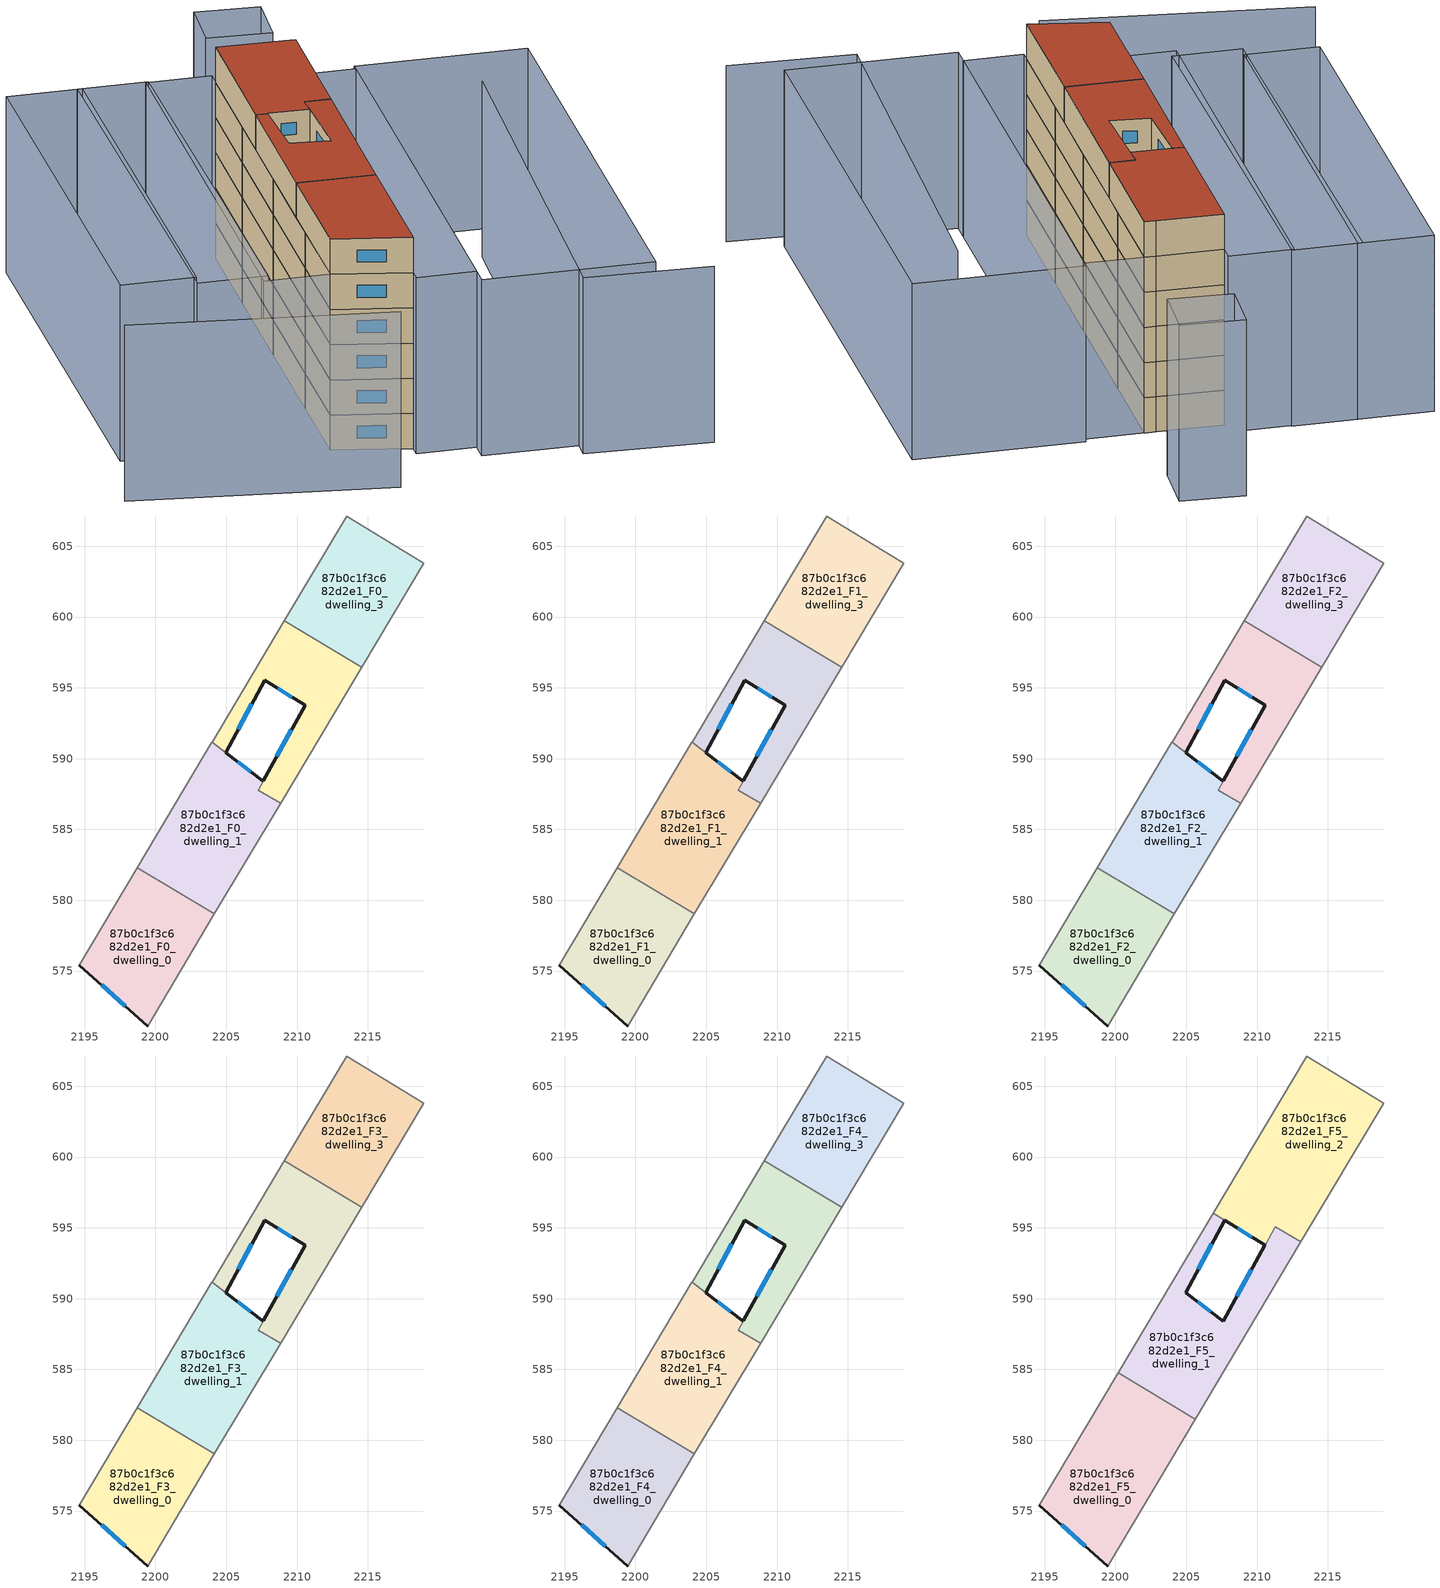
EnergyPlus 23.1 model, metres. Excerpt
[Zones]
87b0c1f3c682d2e1_F0_dwelling_0
 floor ground (EU_floor_Construction): 2204.17,579.03 2199.44,571.12 2194.62,575.42 2198.71,582.29 z0
 wall outside (EU_wall_Construction): 2194.62,575.42 2199.44,571.12 z0:3
 wall adiabatic (EU_wall_Construction): 2198.71,582.29 2194.62,575.42 / 2199.44,571.12 2204.17,579.03 z0:3
 wall to 87b0c1f3c682d2e1_F0_dwelling_1 (EU_wall_Construction): 2204.17,579.03 2198.71,582.29 z0:3
 window (EU_Window_Construction): 2196.19,574.02 2197.87,572.51 z0.98:2.02
87b0c1f3c682d2e1_F0_dwelling_1
 floor ground (EU_floor_Construction): 2207.6,588.41 2207.25,587.77 2208.83,586.86 2204.17,579.03 2198.71,582.29 2203.99,591.14 z0
 wall outside (EU_wall_Construction): 2207.6,588.41 2204.95,590.42 z0:3
 wall adiabatic (EU_wall_Construction): 2204.17,579.03 2208.83,586.86 / 2203.99,591.14 2198.71,582.29 z0:3
 wall to 87b0c1f3c682d2e1_F0_dwelling_2 (EU_wall_Construction): 2204.95,590.42 2203.99,591.14 / 2208.83,586.86 2207.25,587.77 2207.6,588.41 z0:3
 window (EU_Window_Construction): 2206.74,589.06 2205.81,589.76 z0.98:2.02
87b0c1f3c682d2e1_F0_dwelling_2
 floor ground (EU_floor_Construction): 2214.57,596.46 2208.83,586.86 2207.25,587.77 2207.6,588.42 2210.56,593.78 2207.71,595.53 2204.95,590.42 2203.99,591.14 2209.1,599.72 z0
 wall outside (EU_wall_Construction): 2204.95,590.42 2207.71,595.53 2210.56,593.78 2207.6,588.42 z0:3
 wall adiabatic (EU_wall_Construction): 2209.1,599.72 2203.99,591.14 / 2208.83,586.86 2214.57,596.46 z0:3
 wall to 87b0c1f3c682d2e1_F0_dwelling_3 (EU_wall_Construction): 2214.57,596.46 2209.1,599.72 z0:3
 window (EU_Window_Construction): 2208.64,594.96 2209.63,594.34 / 2205.85,592.08 2206.81,593.86 / 2209.6,592.03 2208.57,590.16 z0.98:2.02
87b0c1f3c682d2e1_F0_dwelling_3
 floor ground (EU_floor_Construction): 2218.15,604.28 2218.94,603.79 2214.57,596.46 2209.1,599.72 2213.52,607.13 z0
 wall adiabatic (EU_wall_Construction): 2214.57,596.46 2218.94,603.79 2218.15,604.28 2213.52,607.13 2209.1,599.72 z0:3
87b0c1f3c682d2e1_F1_dwelling_0
 floor to 87b0c1f3c682d2e1_F0_dwelling_0 (EU_floor_Construction): 2204.17,579.03 2199.44,571.12 2194.62,575.42 2198.71,582.29 z3
 wall outside (EU_wall_Construction): 2194.62,575.42 2199.44,571.12 z3:6
 wall adiabatic (EU_wall_Construction): 2198.71,582.29 2194.62,575.42 / 2199.44,571.12 2204.17,579.03 z3:6
 wall to 87b0c1f3c682d2e1_F1_dwelling_1 (EU_wall_Construction): 2204.17,579.03 2198.71,582.29 z3:6
 window (EU_Window_Construction): 2196.19,574.02 2197.87,572.51 z3.98:5.02
87b0c1f3c682d2e1_F1_dwelling_1
 floor to 87b0c1f3c682d2e1_F0_dwelling_1 (EU_floor_Construction): 2207.6,588.41 2207.25,587.77 2208.83,586.86 2204.17,579.03 2198.71,582.29 2203.99,591.14 2204.95,590.42 z3
 wall outside (EU_wall_Construction): 2207.6,588.41 2204.95,590.42 z3:6
 wall adiabatic (EU_wall_Construction): 2204.17,579.03 2208.83,586.86 / 2203.99,591.14 2198.71,582.29 z3:6
 wall to 87b0c1f3c682d2e1_F1_dwelling_2 (EU_wall_Construction): 2204.95,590.42 2203.99,591.14 / 2208.83,586.86 2207.25,587.77 2207.6,588.41 z3:6
 window (EU_Window_Construction): 2206.74,589.06 2205.81,589.76 z3.98:5.02
87b0c1f3c682d2e1_F1_dwelling_2
 floor to 87b0c1f3c682d2e1_F0_dwelling_2 (EU_floor_Construction): 2214.57,596.46 2208.83,586.86 2207.25,587.77 2207.6,588.42 2210.56,593.78 2207.71,595.53 2204.95,590.42 2203.99,591.14 2209.1,599.72 z3
 wall outside (EU_wall_Construction): 2204.95,590.42 2207.71,595.53 2210.56,593.78 2207.6,588.42 z3:6
 wall adiabatic (EU_wall_Construction): 2209.1,599.72 2203.99,591.14 / 2208.83,586.86 2214.57,596.46 z3:6
 wall to 87b0c1f3c682d2e1_F1_dwelling_3 (EU_wall_Construction): 2214.57,596.46 2209.1,599.72 z3:6
 window (EU_Window_Construction): 2208.64,594.96 2209.63,594.34 / 2205.85,592.08 2206.81,593.86 / 2209.6,592.03 2208.57,590.16 z3.98:5.02
87b0c1f3c682d2e1_F1_dwelling_3
 floor to 87b0c1f3c682d2e1_F0_dwelling_3 (EU_floor_Construction): 2218.15,604.28 2218.94,603.79 2214.57,596.46 2209.1,599.72 2213.52,607.13 z3
 wall adiabatic (EU_wall_Construction): 2214.57,596.46 2218.94,603.79 2218.15,604.28 2213.52,607.13 2209.1,599.72 z3:6
87b0c1f3c682d2e1_F2_dwelling_0
 floor to 87b0c1f3c682d2e1_F1_dwelling_0 (EU_floor_Construction): 2204.17,579.03 2199.44,571.12 2194.62,575.42 2198.71,582.29 z6
 wall outside (EU_wall_Construction): 2194.62,575.42 2199.44,571.12 z6:9
 wall adiabatic (EU_wall_Construction): 2198.71,582.29 2194.62,575.42 / 2199.44,571.12 2204.17,579.03 z6:9
 wall to 87b0c1f3c682d2e1_F2_dwelling_1 (EU_wall_Construction): 2204.17,579.03 2198.71,582.29 z6:9
 window (EU_Window_Construction): 2196.19,574.02 2197.87,572.51 z6.98:8.02
87b0c1f3c682d2e1_F2_dwelling_1
 floor to 87b0c1f3c682d2e1_F1_dwelling_1 (EU_floor_Construction): 2207.6,588.41 2207.25,587.77 2208.83,586.86 2204.17,579.03 2198.71,582.29 2203.99,591.14 2204.95,590.42 z6
 wall outside (EU_wall_Construction): 2207.6,588.41 2204.95,590.42 z6:9
 wall adiabatic (EU_wall_Construction): 2204.17,579.03 2208.83,586.86 / 2203.99,591.14 2198.71,582.29 z6:9
 wall to 87b0c1f3c682d2e1_F2_dwelling_2 (EU_wall_Construction): 2204.95,590.42 2203.99,591.14 / 2208.83,586.86 2207.25,587.77 2207.6,588.41 z6:9
 window (EU_Window_Construction): 2206.74,589.06 2205.81,589.76 z6.98:8.02
87b0c1f3c682d2e1_F2_dwelling_2
 floor to 87b0c1f3c682d2e1_F1_dwelling_2 (EU_floor_Construction): 2214.57,596.46 2208.83,586.86 2207.25,587.77 2207.6,588.42 2210.56,593.78 2207.71,595.53 2204.95,590.42 2203.99,591.14 2209.1,599.72 z6
 wall outside (EU_wall_Construction): 2204.95,590.42 2207.71,595.53 2210.56,593.78 2207.6,588.42 z6:9
 wall adiabatic (EU_wall_Construction): 2209.1,599.72 2203.99,591.14 / 2208.83,586.86 2214.57,596.46 z6:9
 wall to 87b0c1f3c682d2e1_F2_dwelling_3 (EU_wall_Construction): 2214.57,596.46 2209.1,599.72 z6:9
 window (EU_Window_Construction): 2208.64,594.96 2209.63,594.34 / 2205.85,592.08 2206.81,593.86 / 2209.6,592.03 2208.57,590.16 z6.98:8.02
87b0c1f3c682d2e1_F2_dwelling_3
 floor to 87b0c1f3c682d2e1_F1_dwelling_3 (EU_floor_Construction): 2218.15,604.28 2218.94,603.79 2214.57,596.46 2209.1,599.72 2213.52,607.13 z6
 wall adiabatic (EU_wall_Construction): 2214.57,596.46 2218.94,603.79 2218.15,604.28 2213.52,607.13 2209.1,599.72 z6:9
87b0c1f3c682d2e1_F3_dwelling_0
 floor to 87b0c1f3c682d2e1_F2_dwelling_0 (EU_floor_Construction): 2204.17,579.03 2199.44,571.12 2194.62,575.42 2198.71,582.29 z9
 wall outside (EU_wall_Construction): 2194.62,575.42 2199.44,571.12 z9:12
 wall adiabatic (EU_wall_Construction): 2198.71,582.29 2194.62,575.42 / 2199.44,571.12 2204.17,579.03 z9:12
 wall to 87b0c1f3c682d2e1_F3_dwelling_1 (EU_wall_Construction): 2204.17,579.03 2198.71,582.29 z9:12
 window (EU_Window_Construction): 2196.19,574.02 2197.87,572.51 z9.98:11.02
87b0c1f3c682d2e1_F3_dwelling_1
 floor to 87b0c1f3c682d2e1_F2_dwelling_1 (EU_floor_Construction): 2207.6,588.41 2207.25,587.77 2208.83,586.86 2204.17,579.03 2198.71,582.29 2203.99,591.14 2204.95,590.42 z9
 wall outside (EU_wall_Construction): 2207.6,588.41 2204.95,590.42 z9:12
 wall adiabatic (EU_wall_Construction): 2204.17,579.03 2208.83,586.86 / 2203.99,591.14 2198.71,582.29 z9:12
 wall to 87b0c1f3c682d2e1_F3_dwelling_2 (EU_wall_Construction): 2204.95,590.42 2203.99,591.14 / 2208.83,586.86 2207.25,587.77 2207.6,588.41 z9:12
 window (EU_Window_Construction): 2206.74,589.06 2205.81,589.76 z9.98:11.02
87b0c1f3c682d2e1_F3_dwelling_2
 floor to 87b0c1f3c682d2e1_F2_dwelling_2 (EU_floor_Construction): 2214.57,596.46 2208.83,586.86 2207.25,587.77 2207.6,588.42 2210.56,593.78 2207.71,595.53 2204.95,590.42 2203.99,591.14 2209.1,599.72 z9
 wall outside (EU_wall_Construction): 2204.95,590.42 2207.71,595.53 2210.56,593.78 2207.6,588.42 z9:12
 wall adiabatic (EU_wall_Construction): 2209.1,599.72 2203.99,591.14 / 2208.83,586.86 2214.57,596.46 z9:12
 wall to 87b0c1f3c682d2e1_F3_dwelling_3 (EU_wall_Construction): 2214.57,596.46 2209.1,599.72 z9:12
 window (EU_Window_Construction): 2208.64,594.96 2209.63,594.34 / 2205.85,592.08 2206.81,593.86 / 2209.6,592.03 2208.57,590.16 z9.98:11.02
87b0c1f3c682d2e1_F3_dwelling_3
 floor to 87b0c1f3c682d2e1_F2_dwelling_3 (EU_floor_Construction): 2218.15,604.28 2218.94,603.79 2214.57,596.46 2209.1,599.72 2213.52,607.13 z9
 wall adiabatic (EU_wall_Construction): 2214.57,596.46 2218.94,603.79 2218.15,604.28 2213.52,607.13 2209.1,599.72 z9:12
87b0c1f3c682d2e1_F4_dwelling_0
 floor to 87b0c1f3c682d2e1_F3_dwelling_0 (EU_floor_Construction): 2204.17,579.03 2199.44,571.12 2194.62,575.42 2198.71,582.29 z12
 wall outside (EU_wall_Construction): 2194.62,575.42 2199.44,571.12 z12:15
 wall adiabatic (EU_wall_Construction): 2198.71,582.29 2194.62,575.42 / 2199.44,571.12 2204.17,579.03 z12:15
 wall to 87b0c1f3c682d2e1_F4_dwelling_1 (EU_wall_Construction): 2204.17,579.03 2198.71,582.29 z12:15
 window (EU_Window_Construction): 2196.19,574.02 2197.87,572.51 z12.98:14.02
87b0c1f3c682d2e1_F4_dwelling_1
 floor to 87b0c1f3c682d2e1_F3_dwelling_1 (EU_floor_Construction): 2207.6,588.41 2207.25,587.77 2208.83,586.86 2204.17,579.03 2198.71,582.29 2203.99,591.14 2204.95,590.42 z12
 wall outside (EU_wall_Construction): 2207.6,588.41 2204.95,590.42 z12:15
 wall adiabatic (EU_wall_Construction): 2204.17,579.03 2208.83,586.86 / 2203.99,591.14 2198.71,582.29 z12:15
 wall to 87b0c1f3c682d2e1_F4_dwelling_2 (EU_wall_Construction): 2204.95,590.42 2203.99,591.14 / 2208.83,586.86 2207.25,587.77 2207.6,588.41 z12:15
 window (EU_Window_Construction): 2206.74,589.06 2205.81,589.76 z12.98:14.02
87b0c1f3c682d2e1_F4_dwelling_2
 floor to 87b0c1f3c682d2e1_F3_dwelling_2 (EU_floor_Construction): 2214.57,596.46 2208.83,586.86 2207.25,587.77 2207.6,588.42 2210.56,593.78 2207.71,595.53 2204.95,590.42 2203.99,591.14 2209.1,599.72 z12
 wall outside (EU_wall_Construction): 2204.95,590.42 2207.71,595.53 2210.56,593.78 2207.6,588.42 z12:15
 wall adiabatic (EU_wall_Construction): 2209.1,599.72 2203.99,591.14 / 2208.83,586.86 2214.57,596.46 z12:15
 wall to 87b0c1f3c682d2e1_F4_dwelling_3 (EU_wall_Construction): 2214.57,596.46 2209.1,599.72 z12:15
 window (EU_Window_Construction): 2208.64,594.96 2209.63,594.34 / 2205.85,592.08 2206.81,593.86 / 2209.6,592.03 2208.57,590.16 z12.98:14.02
87b0c1f3c682d2e1_F4_dwelling_3
 floor to 87b0c1f3c682d2e1_F3_dwelling_3 (EU_floor_Construction): 2218.15,604.28 2218.94,603.79 2214.57,596.46 2209.1,599.72 2213.52,607.13 z12
 wall adiabatic (EU_wall_Construction): 2214.57,596.46 2218.94,603.79 2218.15,604.28 2213.52,607.13 2209.1,599.72 z12:15
87b0c1f3c682d2e1_F5_dwelling_0
 floor to 87b0c1f3c682d2e1_F4_dwelling_0 (EU_floor_Construction): 2204.16,579.03 2199.44,571.12 2194.62,575.42 2198.71,582.28 z15
 floor to 87b0c1f3c682d2e1_F4_dwelling_1 (EU_floor_Construction): 2205.63,581.49 2204.16,579.03 2198.71,582.28 2200.18,584.75 z15
 wall outside (EU_wall_Construction): 2194.62,575.42 2199.44,571.12 z15:18
 wall adiabatic (EU_wall_Construction): 2200.18,584.75 2194.62,575.42 / 2199.44,571.12 2205.63,581.49 z15:18
 wall to 87b0c1f3c682d2e1_F5_dwelling_1 (EU_wall_Construction): 2205.63,581.49 2200.18,584.75 z15:18
 window (EU_Window_Construction): 2196.19,574.02 2197.87,572.51 z15.98:17.02
 roof outside (EU_roof_Construction): 2199.44,571.12 2205.63,581.49 2200.18,584.75 2194.62,575.42 z18
87b0c1f3c682d2e1_F5_dwelling_1
 floor to 87b0c1f3c682d2e1_F4_dwelling_1 (EU_floor_Construction): 2207.6,588.42 2207.25,587.77 2208.83,586.86 2205.63,581.49 2200.18,584.75 2203.99,591.14 2204.95,590.42 z15
 floor to 87b0c1f3c682d2e1_F4_dwelling_2 (EU_floor_Construction): 2213.1,594.01 2208.83,586.86 2207.25,587.77 2207.6,588.42 2210.56,593.77 2211.29,595.09 z15; 2207.71,595.52 2204.95,590.42 2203.99,591.14 2206.9,596.02 z15
 wall outside (EU_wall_Construction): 2210.56,593.77 2207.6,588.42 2204.95,590.42 2207.71,595.52 z15:18
 wall adiabatic (EU_wall_Construction): 2205.63,581.49 2213.1,594.01 / 2206.9,596.02 2200.18,584.75 z15:18
 wall to 87b0c1f3c682d2e1_F5_dwelling_2 (EU_wall_Construction): 2213.1,594.01 2211.29,595.09 2210.56,593.78 / 2207.71,595.52 2206.9,596.02 z15:18
 window (EU_Window_Construction): 2205.85,592.08 2206.81,593.86 / 2206.74,589.07 2205.81,589.76 / 2209.6,592.03 2208.56,590.16 z15.98:17.02
 roof outside (EU_roof_Construction): 2205.63,581.49 2213.1,594.01 2211.29,595.09 2210.56,593.78 2207.6,588.42 2204.95,590.42 2207.71,595.52 2206.9,596.02 2200.18,584.75 z18
87b0c1f3c682d2e1_F5_dwelling_2
 floor to 87b0c1f3c682d2e1_F4_dwelling_2 (EU_floor_Construction): 2214.57,596.46 2213.1,594.01 2211.29,595.09 2210.56,593.78 2206.9,596.02 2209.11,599.72 z15
 floor to 87b0c1f3c682d2e1_F4_dwelling_3 (EU_floor_Construction): 2218.15,604.28 2218.94,603.79 2214.57,596.46 2209.11,599.72 2213.52,607.13 z15
 wall outside (EU_wall_Construction): 2207.71,595.52 2210.56,593.78 z15:18
 wall adiabatic (EU_wall_Construction): 2213.1,594.01 2218.94,603.79 2218.15,604.28 2213.52,607.13 2206.9,596.02 z15:18
 window (EU_Window_Construction): 2208.64,594.96 2209.63,594.34 z15.98:17.02
 roof outside (EU_roof_Construction): 2213.1,594.01 2218.94,603.79 2218.15,604.28 2213.52,607.13 2206.9,596.02 2207.71,595.52 2210.56,593.78 2211.29,595.09 z18
shading: 2176.62,579.86 2193.66,566.64 / 2216.87,555.57 2208.13,561.16 / 2208.13,561.16 2228.36,592.77 / 2202.32,566.45 2223.29,601.74 / 2223.29,601.74 2235.22,594.65 / 2235.22,594.65 2214.25,559.36 / 2214.25,559.36 2202.32,566.45 / 2223.06,601.35 2203.13,567.82 / 2203.13,567.82 2198.95,570.3 / 2198.95,570.3 2218.88,603.83 / 2218.88,603.83 2223.06,601.35 / 2214.18,608.24 2194.62,575.41 / 2194.62,575.41 2190.08,578.12 / 2190.08,578.12 2209.64,610.94 / 2209.64,610.94 2214.18,608.24 / 2209.91,610.95 2191.04,578.62 / 2191.04,578.62 2186.14,581.48 / 2186.14,581.48 2205.01,613.81 / 2205.01,613.81 2209.91,610.95 / 2205.36,613.62 2186.88,582.35 / 2186.88,582.35 2181.65,585.44 / 2181.65,585.44 2200.12,616.72 / 2200.12,616.72 2205.36,613.62 / 2221.57,617.71 2225.97,614.76 / 2225.97,614.76 2223.2,610.63 / 2223.2,610.63 2218.8,613.59 / 2218.8,613.59 2221.57,617.71 z0:15
[Building]
EU S2 Campaign: North Axis=0; Terrain=City; Solar Distribution=FullExterior
[Site:Location]
Bologna: Latitude=44.5; Longitude=11.25; Time Zone=1; Elevation=37
[SizingPeriod:WeatherFileDays]
AnnualSizingPeriod: Begin Month=1; Begin Day of Month=1; End Month=12; End Day of Month=31; Day of Week for Start Day=Monday; Use Weather File Daylight Saving Period=No; Use Weather File Rain and Snow Indicators=No
[MATERIAL]
EU_InternalMass_Material: Roughness=MediumRough; Thickness=0.1; Conductivity=1; Density=1800; Specific Heat=900; Thermal Absorptance=0.9; Solar Absorptance=0.7; Visible Absorptance=0.7
[MATERIAL:NOMASS] Roughness=MediumRough; Thermal Absorptance=0.9; Solar Absorptance=0.7; Visible Absorptance=0.7
Name | Thermal Resistance
EU_wall_NoMass | 0.905828
EU_roof_NoMass | 0.37593
EU_floor_NoMass | 0.67114
[WINDOWMATERIAL:SIMPLEGLAZINGSYSTEM]
EU_Window_SimpleGlazing: UFactor=4.52486; Solar Heat Gain Coefficient=0.85; Visible Transmittance=0.85
[CONSTRUCTION]
EU_wall_Construction: EU_wall_NoMass
EU_roof_Construction: EU_roof_NoMass
EU_floor_Construction: EU_floor_NoMass
EU_Window_Construction: EU_Window_SimpleGlazing
EU_InternalMass_Construction: EU_InternalMass_Material
[ZONE] Type=1; Multiplier=1; Ceiling Height=autocalculate; Floor Area=autocalculate; Part of Total Floor Area=Yes
Name | Volume
87b0c1f3c682d2e1_F0_dwelling_0; 87b0c1f3c682d2e1_F1_dwelling_0; 87b0c1f3c682d2e1_F2_dwelling_0; 87b0c1f3c682d2e1_F3_dwelling_0; 87b0c1f3c682d2e1_F4_dwelling_0 | 163.839
87b0c1f3c682d2e1_F5_dwelling_0 | 218.4375
87b0c1f3c682d2e1_F0_dwelling_1; 87b0c1f3c682d2e1_F1_dwelling_1; 87b0c1f3c682d2e1_F2_dwelling_1; 87b0c1f3c682d2e1_F3_dwelling_1; 87b0c1f3c682d2e1_F4_dwelling_1 | 186.392
87b0c1f3c682d2e1_F5_dwelling_1 | 199.555
87b0c1f3c682d2e1_F0_dwelling_2; 87b0c1f3c682d2e1_F1_dwelling_2; 87b0c1f3c682d2e1_F2_dwelling_2; 87b0c1f3c682d2e1_F3_dwelling_2; 87b0c1f3c682d2e1_F4_dwelling_2 | 141.255
87b0c1f3c682d2e1_F5_dwelling_2 | 237.301
87b0c1f3c682d2e1_F0_dwelling_3; 87b0c1f3c682d2e1_F1_dwelling_3; 87b0c1f3c682d2e1_F2_dwelling_3; 87b0c1f3c682d2e1_F3_dwelling_3; 87b0c1f3c682d2e1_F4_dwelling_3 | 163.838
[INTERNALMASS] Construction=EU_InternalMass_Construction
Name | Zone or ZoneList | Surface Area
87b0c1f3c682d2e1_F0_dwelling_0_EU_InternalMass | 87b0c1f3c682d2e1_F0_dwelling_0 | 54.6129
87b0c1f3c682d2e1_F0_dwelling_1_EU_InternalMass | 87b0c1f3c682d2e1_F0_dwelling_1 | 62.14
87b0c1f3c682d2e1_F0_dwelling_2_EU_InternalMass | 87b0c1f3c682d2e1_F0_dwelling_2 | 47.0914
87b0c1f3c682d2e1_F0_dwelling_3_EU_InternalMass | 87b0c1f3c682d2e1_F0_dwelling_3 | 54.6128
87b0c1f3c682d2e1_F1_dwelling_0_EU_InternalMass | 87b0c1f3c682d2e1_F1_dwelling_0 | 54.6129
87b0c1f3c682d2e1_F1_dwelling_1_EU_InternalMass | 87b0c1f3c682d2e1_F1_dwelling_1 | 62.14
87b0c1f3c682d2e1_F1_dwelling_2_EU_InternalMass | 87b0c1f3c682d2e1_F1_dwelling_2 | 47.0914
87b0c1f3c682d2e1_F1_dwelling_3_EU_InternalMass | 87b0c1f3c682d2e1_F1_dwelling_3 | 54.6128
87b0c1f3c682d2e1_F2_dwelling_0_EU_InternalMass | 87b0c1f3c682d2e1_F2_dwelling_0 | 54.6129
87b0c1f3c682d2e1_F2_dwelling_1_EU_InternalMass | 87b0c1f3c682d2e1_F2_dwelling_1 | 62.14
87b0c1f3c682d2e1_F2_dwelling_2_EU_InternalMass | 87b0c1f3c682d2e1_F2_dwelling_2 | 47.0914
87b0c1f3c682d2e1_F2_dwelling_3_EU_InternalMass | 87b0c1f3c682d2e1_F2_dwelling_3 | 54.6128
87b0c1f3c682d2e1_F3_dwelling_0_EU_InternalMass | 87b0c1f3c682d2e1_F3_dwelling_0 | 54.6129
87b0c1f3c682d2e1_F3_dwelling_1_EU_InternalMass | 87b0c1f3c682d2e1_F3_dwelling_1 | 62.14
87b0c1f3c682d2e1_F3_dwelling_2_EU_InternalMass | 87b0c1f3c682d2e1_F3_dwelling_2 | 47.0914
87b0c1f3c682d2e1_F3_dwelling_3_EU_InternalMass | 87b0c1f3c682d2e1_F3_dwelling_3 | 54.6128
87b0c1f3c682d2e1_F4_dwelling_0_EU_InternalMass | 87b0c1f3c682d2e1_F4_dwelling_0 | 54.6129
87b0c1f3c682d2e1_F4_dwelling_1_EU_InternalMass | 87b0c1f3c682d2e1_F4_dwelling_1 | 62.14
87b0c1f3c682d2e1_F4_dwelling_2_EU_InternalMass | 87b0c1f3c682d2e1_F4_dwelling_2 | 47.0914
87b0c1f3c682d2e1_F4_dwelling_3_EU_InternalMass | 87b0c1f3c682d2e1_F4_dwelling_3 | 54.6128
87b0c1f3c682d2e1_F5_dwelling_0_EU_InternalMass | 87b0c1f3c682d2e1_F5_dwelling_0 | 72.8127
87b0c1f3c682d2e1_F5_dwelling_1_EU_InternalMass | 87b0c1f3c682d2e1_F5_dwelling_1 | 66.5226
87b0c1f3c682d2e1_F5_dwelling_2_EU_InternalMass | 87b0c1f3c682d2e1_F5_dwelling_2 | 79.1047
[OTHEREQUIPMENT] Fuel Type=Electricity; Design Level Calculation Method=Watts/Area; Power per Zone Floor Area=1; Fraction Latent=0; Fraction Radiant=0; Fraction Lost=0; Carbon Dioxide Generation Rate=0; EndUse Subcategory=EU_Step8_InternalGains
Name | Zone or ZoneList or Space or SpaceList | Schedule
EU_Step8_InternalGain_87b0c1f3c682d2e1_F0_dwelling_0_f000 | 87b0c1f3c682d2e1_F0_dwelling_0 | EU_Step8_GainSchedule_87b0c1f3c682d2e1_F0_dwelling_0_f000
EU_Step8_InternalGain_87b0c1f3c682d2e1_F0_dwelling_1_f000 | 87b0c1f3c682d2e1_F0_dwelling_1 | EU_Step8_GainSchedule_87b0c1f3c682d2e1_F0_dwelling_1_f000
EU_Step8_InternalGain_87b0c1f3c682d2e1_F0_dwelling_2_f000 | 87b0c1f3c682d2e1_F0_dwelling_2 | EU_Step8_GainSchedule_87b0c1f3c682d2e1_F0_dwelling_2_f000
EU_Step8_InternalGain_87b0c1f3c682d2e1_F0_dwelling_3_f000 | 87b0c1f3c682d2e1_F0_dwelling_3 | EU_Step8_GainSchedule_87b0c1f3c682d2e1_F0_dwelling_3_f000
EU_Step8_InternalGain_87b0c1f3c682d2e1_F1_dwelling_0_f000 | 87b0c1f3c682d2e1_F1_dwelling_0 | EU_Step8_GainSchedule_87b0c1f3c682d2e1_F1_dwelling_0_f000
EU_Step8_InternalGain_87b0c1f3c682d2e1_F1_dwelling_1_f000 | 87b0c1f3c682d2e1_F1_dwelling_1 | EU_Step8_GainSchedule_87b0c1f3c682d2e1_F1_dwelling_1_f000
EU_Step8_InternalGain_87b0c1f3c682d2e1_F1_dwelling_2_f000 | 87b0c1f3c682d2e1_F1_dwelling_2 | EU_Step8_GainSchedule_87b0c1f3c682d2e1_F1_dwelling_2_f000
EU_Step8_InternalGain_87b0c1f3c682d2e1_F1_dwelling_3_f000 | 87b0c1f3c682d2e1_F1_dwelling_3 | EU_Step8_GainSchedule_87b0c1f3c682d2e1_F1_dwelling_3_f000
EU_Step8_InternalGain_87b0c1f3c682d2e1_F2_dwelling_0_f000 | 87b0c1f3c682d2e1_F2_dwelling_0 | EU_Step8_GainSchedule_87b0c1f3c682d2e1_F2_dwelling_0_f000
EU_Step8_InternalGain_87b0c1f3c682d2e1_F2_dwelling_1_f000 | 87b0c1f3c682d2e1_F2_dwelling_1 | EU_Step8_GainSchedule_87b0c1f3c682d2e1_F2_dwelling_1_f000
EU_Step8_InternalGain_87b0c1f3c682d2e1_F2_dwelling_2_f000 | 87b0c1f3c682d2e1_F2_dwelling_2 | EU_Step8_GainSchedule_87b0c1f3c682d2e1_F2_dwelling_2_f000
EU_Step8_InternalGain_87b0c1f3c682d2e1_F2_dwelling_3_f000 | 87b0c1f3c682d2e1_F2_dwelling_3 | EU_Step8_GainSchedule_87b0c1f3c682d2e1_F2_dwelling_3_f000
EU_Step8_InternalGain_87b0c1f3c682d2e1_F3_dwelling_0_f000 | 87b0c1f3c682d2e1_F3_dwelling_0 | EU_Step8_GainSchedule_87b0c1f3c682d2e1_F3_dwelling_0_f000
EU_Step8_InternalGain_87b0c1f3c682d2e1_F3_dwelling_1_f000 | 87b0c1f3c682d2e1_F3_dwelling_1 | EU_Step8_GainSchedule_87b0c1f3c682d2e1_F3_dwelling_1_f000
EU_Step8_InternalGain_87b0c1f3c682d2e1_F3_dwelling_2_f000 | 87b0c1f3c682d2e1_F3_dwelling_2 | EU_Step8_GainSchedule_87b0c1f3c682d2e1_F3_dwelling_2_f000
EU_Step8_InternalGain_87b0c1f3c682d2e1_F3_dwelling_3_f000 | 87b0c1f3c682d2e1_F3_dwelling_3 | EU_Step8_GainSchedule_87b0c1f3c682d2e1_F3_dwelling_3_f000
EU_Step8_InternalGain_87b0c1f3c682d2e1_F4_dwelling_0_f000 | 87b0c1f3c682d2e1_F4_dwelling_0 | EU_Step8_GainSchedule_87b0c1f3c682d2e1_F4_dwelling_0_f000
EU_Step8_InternalGain_87b0c1f3c682d2e1_F4_dwelling_1_f000 | 87b0c1f3c682d2e1_F4_dwelling_1 | EU_Step8_GainSchedule_87b0c1f3c682d2e1_F4_dwelling_1_f000
EU_Step8_InternalGain_87b0c1f3c682d2e1_F4_dwelling_2_f000 | 87b0c1f3c682d2e1_F4_dwelling_2 | EU_Step8_GainSchedule_87b0c1f3c682d2e1_F4_dwelling_2_f000
EU_Step8_InternalGain_87b0c1f3c682d2e1_F4_dwelling_3_f000 | 87b0c1f3c682d2e1_F4_dwelling_3 | EU_Step8_GainSchedule_87b0c1f3c682d2e1_F4_dwelling_3_f000
EU_Step8_InternalGain_87b0c1f3c682d2e1_F5_dwelling_0_f000 | 87b0c1f3c682d2e1_F5_dwelling_0 | EU_Step8_GainSchedule_87b0c1f3c682d2e1_F5_dwelling_0_f000
EU_Step8_InternalGain_87b0c1f3c682d2e1_F5_dwelling_1_f000 | 87b0c1f3c682d2e1_F5_dwelling_1 | EU_Step8_GainSchedule_87b0c1f3c682d2e1_F5_dwelling_1_f000
EU_Step8_InternalGain_87b0c1f3c682d2e1_F5_dwelling_2_f000 | 87b0c1f3c682d2e1_F5_dwelling_2 | EU_Step8_GainSchedule_87b0c1f3c682d2e1_F5_dwelling_2_f000
[ZONEVENTILATION:DESIGNFLOWRATE] Schedule=EU_AlwaysOn; Design Flow Rate Calculation Method=AirChanges/Hour; Air Changes per Hour=0.73129; Ventilation Type=Natural; Fan Pressure Rise=0; Fan Total Efficiency=1; Constant Term Coefficient=1; Temperature Term Coefficient=0; Velocity Term Coefficient=0; Velocity Squared Term Coefficient=0; Minimum Indoor Temperature=-100; Maximum Indoor Temperature=100; Delta Temperature=-100; Minimum Outdoor Temperature=-100; Maximum Outdoor Temperature=100; Maximum Wind Speed=40
Name | Zone or ZoneList or Space or SpaceList
EU_ConstantAir_87b0c1f3c682d2e1_F0_dwelling_0 | 87b0c1f3c682d2e1_F0_dwelling_0
EU_ConstantAir_87b0c1f3c682d2e1_F0_dwelling_1 | 87b0c1f3c682d2e1_F0_dwelling_1
EU_ConstantAir_87b0c1f3c682d2e1_F0_dwelling_2 | 87b0c1f3c682d2e1_F0_dwelling_2
EU_ConstantAir_87b0c1f3c682d2e1_F0_dwelling_3 | 87b0c1f3c682d2e1_F0_dwelling_3
EU_ConstantAir_87b0c1f3c682d2e1_F1_dwelling_0 | 87b0c1f3c682d2e1_F1_dwelling_0
EU_ConstantAir_87b0c1f3c682d2e1_F1_dwelling_1 | 87b0c1f3c682d2e1_F1_dwelling_1
EU_ConstantAir_87b0c1f3c682d2e1_F1_dwelling_2 | 87b0c1f3c682d2e1_F1_dwelling_2
EU_ConstantAir_87b0c1f3c682d2e1_F1_dwelling_3 | 87b0c1f3c682d2e1_F1_dwelling_3
EU_ConstantAir_87b0c1f3c682d2e1_F2_dwelling_0 | 87b0c1f3c682d2e1_F2_dwelling_0
EU_ConstantAir_87b0c1f3c682d2e1_F2_dwelling_1 | 87b0c1f3c682d2e1_F2_dwelling_1
EU_ConstantAir_87b0c1f3c682d2e1_F2_dwelling_2 | 87b0c1f3c682d2e1_F2_dwelling_2
EU_ConstantAir_87b0c1f3c682d2e1_F2_dwelling_3 | 87b0c1f3c682d2e1_F2_dwelling_3
EU_ConstantAir_87b0c1f3c682d2e1_F3_dwelling_0 | 87b0c1f3c682d2e1_F3_dwelling_0
EU_ConstantAir_87b0c1f3c682d2e1_F3_dwelling_1 | 87b0c1f3c682d2e1_F3_dwelling_1
EU_ConstantAir_87b0c1f3c682d2e1_F3_dwelling_2 | 87b0c1f3c682d2e1_F3_dwelling_2
EU_ConstantAir_87b0c1f3c682d2e1_F3_dwelling_3 | 87b0c1f3c682d2e1_F3_dwelling_3
EU_ConstantAir_87b0c1f3c682d2e1_F4_dwelling_0 | 87b0c1f3c682d2e1_F4_dwelling_0
EU_ConstantAir_87b0c1f3c682d2e1_F4_dwelling_1 | 87b0c1f3c682d2e1_F4_dwelling_1
EU_ConstantAir_87b0c1f3c682d2e1_F4_dwelling_2 | 87b0c1f3c682d2e1_F4_dwelling_2
EU_ConstantAir_87b0c1f3c682d2e1_F4_dwelling_3 | 87b0c1f3c682d2e1_F4_dwelling_3
EU_ConstantAir_87b0c1f3c682d2e1_F5_dwelling_0 | 87b0c1f3c682d2e1_F5_dwelling_0
EU_ConstantAir_87b0c1f3c682d2e1_F5_dwelling_1 | 87b0c1f3c682d2e1_F5_dwelling_1
EU_ConstantAir_87b0c1f3c682d2e1_F5_dwelling_2 | 87b0c1f3c682d2e1_F5_dwelling_2
[HVACTEMPLATE:THERMOSTAT] Constant Heating Setpoint=20; Constant Cooling Setpoint=50
EU_HeatOnly_87b0c1f3c682d2e1_F0_dwelling_0; EU_HeatOnly_87b0c1f3c682d2e1_F0_dwelling_1; EU_HeatOnly_87b0c1f3c682d2e1_F0_dwelling_2; EU_HeatOnly_87b0c1f3c682d2e1_F0_dwelling_3; EU_HeatOnly_87b0c1f3c682d2e1_F1_dwelling_0; EU_HeatOnly_87b0c1f3c682d2e1_F1_dwelling_1; EU_HeatOnly_87b0c1f3c682d2e1_F1_dwelling_2; EU_HeatOnly_87b0c1f3c682d2e1_F1_dwelling_3; EU_HeatOnly_87b0c1f3c682d2e1_F2_dwelling_0; EU_HeatOnly_87b0c1f3c682d2e1_F2_dwelling_1; EU_HeatOnly_87b0c1f3c682d2e1_F2_dwelling_2; EU_HeatOnly_87b0c1f3c682d2e1_F2_dwelling_3; EU_HeatOnly_87b0c1f3c682d2e1_F3_dwelling_0; EU_HeatOnly_87b0c1f3c682d2e1_F3_dwelling_1; EU_HeatOnly_87b0c1f3c682d2e1_F3_dwelling_2; EU_HeatOnly_87b0c1f3c682d2e1_F3_dwelling_3; EU_HeatOnly_87b0c1f3c682d2e1_F4_dwelling_0; EU_HeatOnly_87b0c1f3c682d2e1_F4_dwelling_1; EU_HeatOnly_87b0c1f3c682d2e1_F4_dwelling_2; EU_HeatOnly_87b0c1f3c682d2e1_F4_dwelling_3; EU_HeatOnly_87b0c1f3c682d2e1_F5_dwelling_0; EU_HeatOnly_87b0c1f3c682d2e1_F5_dwelling_1; EU_HeatOnly_87b0c1f3c682d2e1_F5_dwelling_2
[HVACTEMPLATE:ZONE:IDEALLOADSAIRSYSTEM] System Availability Schedule=EU_AlwaysOn; Maximum Heating Supply Air Temperature=50; Minimum Cooling Supply Air Temperature=13; Maximum Heating Supply Air Humidity Ratio=0.0156; Minimum Cooling Supply Air Humidity Ratio=0.0077; Heating Limit=NoLimit; Cooling Limit=NoLimit; Heating Availability Schedule=EU_AlwaysOn; Cooling Availability Schedule=EU_CoolingOff; Dehumidification Control Type=ConstantSensibleHeatRatio; Cooling Sensible Heat Ratio=0.7; Dehumidification Setpoint=60; Humidification Control Type=None; Humidification Setpoint=30; Outdoor Air Method=None; Outdoor Air Flow Rate per Person=0.00944; Outdoor Air Flow Rate per Zone Floor Area=0; Outdoor Air Flow Rate per Zone=0; Demand Controlled Ventilation Type=None; Outdoor Air Economizer Type=NoEconomizer; Heat Recovery Type=None; Sensible Heat Recovery Effectiveness=0.7; Latent Heat Recovery Effectiveness=0.65
Name | Template Thermostat
87b0c1f3c682d2e1_F0_dwelling_0 | EU_HeatOnly_87b0c1f3c682d2e1_F0_dwelling_0
87b0c1f3c682d2e1_F0_dwelling_1 | EU_HeatOnly_87b0c1f3c682d2e1_F0_dwelling_1
87b0c1f3c682d2e1_F0_dwelling_2 | EU_HeatOnly_87b0c1f3c682d2e1_F0_dwelling_2
87b0c1f3c682d2e1_F0_dwelling_3 | EU_HeatOnly_87b0c1f3c682d2e1_F0_dwelling_3
87b0c1f3c682d2e1_F1_dwelling_0 | EU_HeatOnly_87b0c1f3c682d2e1_F1_dwelling_0
87b0c1f3c682d2e1_F1_dwelling_1 | EU_HeatOnly_87b0c1f3c682d2e1_F1_dwelling_1
87b0c1f3c682d2e1_F1_dwelling_2 | EU_HeatOnly_87b0c1f3c682d2e1_F1_dwelling_2
87b0c1f3c682d2e1_F1_dwelling_3 | EU_HeatOnly_87b0c1f3c682d2e1_F1_dwelling_3
87b0c1f3c682d2e1_F2_dwelling_0 | EU_HeatOnly_87b0c1f3c682d2e1_F2_dwelling_0
87b0c1f3c682d2e1_F2_dwelling_1 | EU_HeatOnly_87b0c1f3c682d2e1_F2_dwelling_1
87b0c1f3c682d2e1_F2_dwelling_2 | EU_HeatOnly_87b0c1f3c682d2e1_F2_dwelling_2
87b0c1f3c682d2e1_F2_dwelling_3 | EU_HeatOnly_87b0c1f3c682d2e1_F2_dwelling_3
87b0c1f3c682d2e1_F3_dwelling_0 | EU_HeatOnly_87b0c1f3c682d2e1_F3_dwelling_0
87b0c1f3c682d2e1_F3_dwelling_1 | EU_HeatOnly_87b0c1f3c682d2e1_F3_dwelling_1
87b0c1f3c682d2e1_F3_dwelling_2 | EU_HeatOnly_87b0c1f3c682d2e1_F3_dwelling_2
87b0c1f3c682d2e1_F3_dwelling_3 | EU_HeatOnly_87b0c1f3c682d2e1_F3_dwelling_3
87b0c1f3c682d2e1_F4_dwelling_0 | EU_HeatOnly_87b0c1f3c682d2e1_F4_dwelling_0
87b0c1f3c682d2e1_F4_dwelling_1 | EU_HeatOnly_87b0c1f3c682d2e1_F4_dwelling_1
87b0c1f3c682d2e1_F4_dwelling_2 | EU_HeatOnly_87b0c1f3c682d2e1_F4_dwelling_2
87b0c1f3c682d2e1_F4_dwelling_3 | EU_HeatOnly_87b0c1f3c682d2e1_F4_dwelling_3
87b0c1f3c682d2e1_F5_dwelling_0 | EU_HeatOnly_87b0c1f3c682d2e1_F5_dwelling_0
87b0c1f3c682d2e1_F5_dwelling_1 | EU_HeatOnly_87b0c1f3c682d2e1_F5_dwelling_1
87b0c1f3c682d2e1_F5_dwelling_2 | EU_HeatOnly_87b0c1f3c682d2e1_F5_dwelling_2
[SIZING:ZONE] Zone Cooling Design Supply Air Temperature Input Method=SupplyAirTemperature; Zone Cooling Design Supply Air Temperature=13; Zone Heating Design Supply Air Temperature Input Method=SupplyAirTemperature; Zone Heating Design Supply Air Temperature=50; Zone Cooling Design Supply Air Humidity Ratio=0.008; Zone Heating Design Supply Air Humidity Ratio=0.008; Cooling Design Air Flow Method=DesignDay; Cooling Design Air Flow Rate=0; Cooling Minimum Air Flow per Zone Floor Area=0.000762; Cooling Minimum Air Flow=0; Cooling Minimum Air Flow Fraction=0.2; Heating Design Air Flow Method=DesignDay; Heating Design Air Flow Rate=0; Heating Maximum Air Flow per Zone Floor Area=0.002032; Heating Maximum Air Flow=0.141576; Heating Maximum Air Flow Fraction=0.3; Account for Dedicated Outdoor Air System=No; Dedicated Outdoor Air System Control Strategy=NeutralSupplyAir; Dedicated Outdoor Air Low Setpoint Temperature for Design=autosize; Dedicated Outdoor Air High Setpoint Temperature for Design=autosize; Zone Load Sizing Method=Sensible Load Only No Latent Load; Zone Latent Cooling Design Supply Air Humidity Ratio Input Method=HumidityRatioDifference; Zone Cooling Design Supply Air Humidity Ratio Difference=0.005; Zone Latent Heating Design Supply Air Humidity Ratio Input Method=HumidityRatioDifference; Zone Humidification Design Supply Air Humidity Ratio Difference=0.005
87b0c1f3c682d2e1_F0_dwelling_0; 87b0c1f3c682d2e1_F0_dwelling_1; 87b0c1f3c682d2e1_F0_dwelling_2; 87b0c1f3c682d2e1_F0_dwelling_3; 87b0c1f3c682d2e1_F1_dwelling_0; 87b0c1f3c682d2e1_F1_dwelling_1; 87b0c1f3c682d2e1_F1_dwelling_2; 87b0c1f3c682d2e1_F1_dwelling_3; 87b0c1f3c682d2e1_F2_dwelling_0; 87b0c1f3c682d2e1_F2_dwelling_1; 87b0c1f3c682d2e1_F2_dwelling_2; 87b0c1f3c682d2e1_F2_dwelling_3; 87b0c1f3c682d2e1_F3_dwelling_0; 87b0c1f3c682d2e1_F3_dwelling_1; 87b0c1f3c682d2e1_F3_dwelling_2; 87b0c1f3c682d2e1_F3_dwelling_3; 87b0c1f3c682d2e1_F4_dwelling_0; 87b0c1f3c682d2e1_F4_dwelling_1; 87b0c1f3c682d2e1_F4_dwelling_2; 87b0c1f3c682d2e1_F4_dwelling_3; 87b0c1f3c682d2e1_F5_dwelling_0; 87b0c1f3c682d2e1_F5_dwelling_1; 87b0c1f3c682d2e1_F5_dwelling_2
[SCHEDULE:CONSTANT]
Name | Hourly Value
EU_AlwaysOn | 1
EU_CoolingOff | 0
[SCHEDULE:FILE] Column Number=1; Rows to Skip at Top=0; Number of Hours of Data=8760; Column Separator=Comma; Interpolate to Timestep=No; Minutes per Item=60; Adjust Schedule for Daylight Savings=Yes
Name | File
EU_Step8_GainSchedule_87b0c1f3c682d2e1_F0_dwelling_0_f000 | ../../schedules/87b0c1f3c682d2e1/87b0c1f3c682d2e1_F0_dwelling_0_f000_gain.csv
EU_Step8_GainSchedule_87b0c1f3c682d2e1_F0_dwelling_1_f000 | ../../schedules/87b0c1f3c682d2e1/87b0c1f3c682d2e1_F0_dwelling_1_f000_gain.csv
EU_Step8_GainSchedule_87b0c1f3c682d2e1_F0_dwelling_2_f000 | ../../schedules/87b0c1f3c682d2e1/87b0c1f3c682d2e1_F0_dwelling_2_f000_gain.csv
EU_Step8_GainSchedule_87b0c1f3c682d2e1_F0_dwelling_3_f000 | ../../schedules/87b0c1f3c682d2e1/87b0c1f3c682d2e1_F0_dwelling_3_f000_gain.csv
EU_Step8_GainSchedule_87b0c1f3c682d2e1_F1_dwelling_0_f000 | ../../schedules/87b0c1f3c682d2e1/87b0c1f3c682d2e1_F1_dwelling_0_f000_gain.csv
EU_Step8_GainSchedule_87b0c1f3c682d2e1_F1_dwelling_1_f000 | ../../schedules/87b0c1f3c682d2e1/87b0c1f3c682d2e1_F1_dwelling_1_f000_gain.csv
EU_Step8_GainSchedule_87b0c1f3c682d2e1_F1_dwelling_2_f000 | ../../schedules/87b0c1f3c682d2e1/87b0c1f3c682d2e1_F1_dwelling_2_f000_gain.csv
EU_Step8_GainSchedule_87b0c1f3c682d2e1_F1_dwelling_3_f000 | ../../schedules/87b0c1f3c682d2e1/87b0c1f3c682d2e1_F1_dwelling_3_f000_gain.csv
EU_Step8_GainSchedule_87b0c1f3c682d2e1_F2_dwelling_0_f000 | ../../schedules/87b0c1f3c682d2e1/87b0c1f3c682d2e1_F2_dwelling_0_f000_gain.csv
EU_Step8_GainSchedule_87b0c1f3c682d2e1_F2_dwelling_1_f000 | ../../schedules/87b0c1f3c682d2e1/87b0c1f3c682d2e1_F2_dwelling_1_f000_gain.csv
EU_Step8_GainSchedule_87b0c1f3c682d2e1_F2_dwelling_2_f000 | ../../schedules/87b0c1f3c682d2e1/87b0c1f3c682d2e1_F2_dwelling_2_f000_gain.csv
EU_Step8_GainSchedule_87b0c1f3c682d2e1_F2_dwelling_3_f000 | ../../schedules/87b0c1f3c682d2e1/87b0c1f3c682d2e1_F2_dwelling_3_f000_gain.csv
EU_Step8_GainSchedule_87b0c1f3c682d2e1_F3_dwelling_0_f000 | ../../schedules/87b0c1f3c682d2e1/87b0c1f3c682d2e1_F3_dwelling_0_f000_gain.csv
EU_Step8_GainSchedule_87b0c1f3c682d2e1_F3_dwelling_1_f000 | ../../schedules/87b0c1f3c682d2e1/87b0c1f3c682d2e1_F3_dwelling_1_f000_gain.csv
EU_Step8_GainSchedule_87b0c1f3c682d2e1_F3_dwelling_2_f000 | ../../schedules/87b0c1f3c682d2e1/87b0c1f3c682d2e1_F3_dwelling_2_f000_gain.csv
EU_Step8_GainSchedule_87b0c1f3c682d2e1_F3_dwelling_3_f000 | ../../schedules/87b0c1f3c682d2e1/87b0c1f3c682d2e1_F3_dwelling_3_f000_gain.csv
EU_Step8_GainSchedule_87b0c1f3c682d2e1_F4_dwelling_0_f000 | ../../schedules/87b0c1f3c682d2e1/87b0c1f3c682d2e1_F4_dwelling_0_f000_gain.csv
EU_Step8_GainSchedule_87b0c1f3c682d2e1_F4_dwelling_1_f000 | ../../schedules/87b0c1f3c682d2e1/87b0c1f3c682d2e1_F4_dwelling_1_f000_gain.csv
EU_Step8_GainSchedule_87b0c1f3c682d2e1_F4_dwelling_2_f000 | ../../schedules/87b0c1f3c682d2e1/87b0c1f3c682d2e1_F4_dwelling_2_f000_gain.csv
EU_Step8_GainSchedule_87b0c1f3c682d2e1_F4_dwelling_3_f000 | ../../schedules/87b0c1f3c682d2e1/87b0c1f3c682d2e1_F4_dwelling_3_f000_gain.csv
EU_Step8_GainSchedule_87b0c1f3c682d2e1_F5_dwelling_0_f000 | ../../schedules/87b0c1f3c682d2e1/87b0c1f3c682d2e1_F5_dwelling_0_f000_gain.csv
EU_Step8_GainSchedule_87b0c1f3c682d2e1_F5_dwelling_1_f000 | ../../schedules/87b0c1f3c682d2e1/87b0c1f3c682d2e1_F5_dwelling_1_f000_gain.csv
EU_Step8_GainSchedule_87b0c1f3c682d2e1_F5_dwelling_2_f000 | ../../schedules/87b0c1f3c682d2e1/87b0c1f3c682d2e1_F5_dwelling_2_f000_gain.csv
